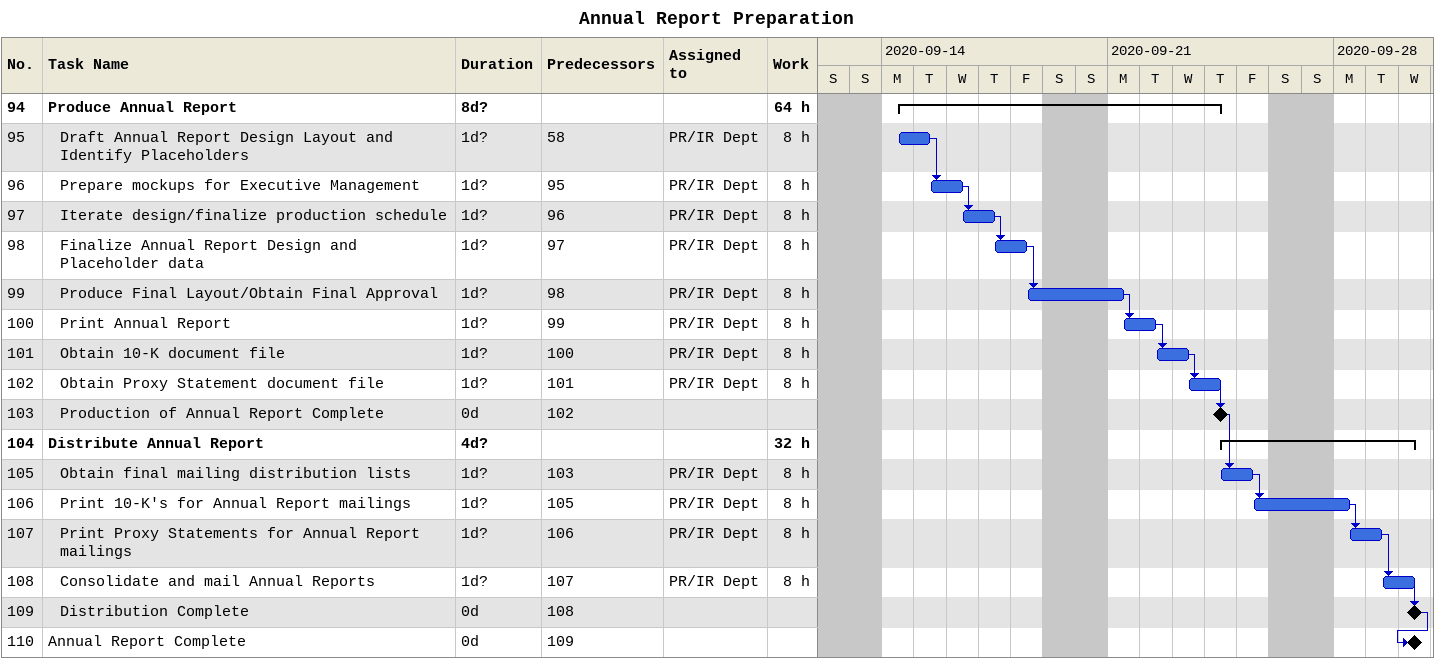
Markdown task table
Annual Report Preparation

| ID | Level | Task | Duration | Start | Finish | Predecessors | Resources | Work (h) |
|---|---|---|---|---|---|---|---|---|
| 94 | 1 | **Produce Annual Report** | 8d? | 2020-09-14 | 2020-09-24 |  |  | 64 |
| 95 | 2 | Draft Annual Report Design Layout and Identify Placeholders | 1d? | 2020-09-14 | 2020-09-15 | 58 | PR/IR Dept | 8 |
| 96 | 2 | Prepare mockups for Executive Management | 1d? | 2020-09-15 | 2020-09-16 | 95 | PR/IR Dept | 8 |
| 97 | 2 | Iterate design/finalize production schedule | 1d? | 2020-09-16 | 2020-09-17 | 96 | PR/IR Dept | 8 |
| 98 | 2 | Finalize Annual Report Design and Placeholder data | 1d? | 2020-09-17 | 2020-09-18 | 97 | PR/IR Dept | 8 |
| 99 | 2 | Produce Final Layout/Obtain Final Approval | 1d? | 2020-09-18 | 2020-09-21 | 98 | PR/IR Dept | 8 |
| 100 | 2 | Print Annual Report | 1d? | 2020-09-21 | 2020-09-22 | 99 | PR/IR Dept | 8 |
| 101 | 2 | Obtain 10-K document file | 1d? | 2020-09-22 | 2020-09-23 | 100 | PR/IR Dept | 8 |
| 102 | 2 | Obtain Proxy Statement document file | 1d? | 2020-09-23 | 2020-09-24 | 101 | PR/IR Dept | 8 |
| 103 | 2 | Production of Annual Report Complete | 0d | 2020-09-24 | 2020-09-24 | 102 |  |  |
| 104 | 1 | **Distribute Annual Report** | 4d? | 2020-09-24 | 2020-09-30 |  |  | 32 |
| 105 | 2 | Obtain final mailing distribution lists | 1d? | 2020-09-24 | 2020-09-25 | 103 | PR/IR Dept | 8 |
| 106 | 2 | Print 10-K's for Annual Report mailings | 1d? | 2020-09-25 | 2020-09-28 | 105 | PR/IR Dept | 8 |
| 107 | 2 | Print Proxy Statements for Annual Report mailings | 1d? | 2020-09-28 | 2020-09-29 | 106 | PR/IR Dept | 8 |
| 108 | 2 | Consolidate and mail Annual Reports | 1d? | 2020-09-29 | 2020-09-30 | 107 | PR/IR Dept | 8 |
| 109 | 2 | Distribution Complete | 0d | 2020-09-30 | 2020-09-30 | 108 |  |  |
| 110 | 1 | Annual Report Complete | 0d | 2020-09-30 | 2020-09-30 | 109 |  |  |
